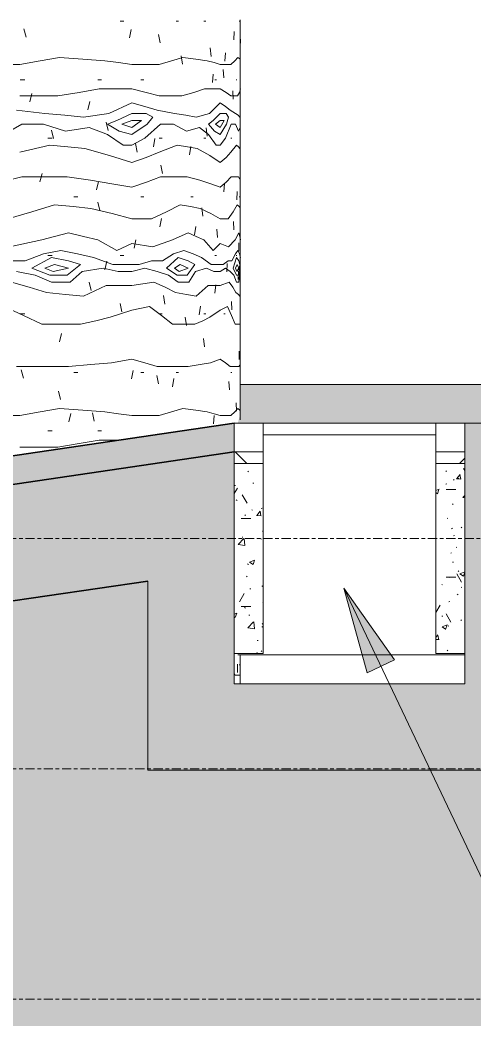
# Model space of a CAD drawing. Header units: millimetres. Extents: x 94264 to 187823, y -5375 to 75426.
# Drawn here: x 174904 to 175692, y -434 to 1300 of the extents above; entities that cross this region are included whole.
import ezdxf

# ---------------------------------------------------------------- set-up
doc = ezdxf.new("R2010")
doc.units = ezdxf.units.MM
doc.linetypes.add('Centre', pattern=[31.75, 6.35, -4.7625, 15.875, -4.7625])
for name, color, linetype, lineweight in [('0-4', 130, 'Continuous', 5), ('A-DETL-GENF-1', 9, 'Continuous', 18), ('A-DETL-MEDM', 33, 'Continuous', 35), ('A-DETL-THIN', 151, 'Continuous', 18), ('A-FLOR', 192, 'Continuous', 18), ('A-FLOR-FNSH-2', 250, 'Continuous', 35), ('A-FLOR-FNSH-3', 41, 'Continuous', 35), ('A-FLOR-FNSH-4', 10, 'Continuous', 18), ('A-FLOR-LEVL-2', 51, 'Centre', 9), ('A-FLOR-MCUT', 51, 'Continuous', 18), ('A-FLOR-PATT-3', 8, 'Continuous', 18), ('A-WALL', 113, 'Continuous', 18), ('A-WALL-PATT-3', 10, 'Continuous', 18), ('A-WALL-PATT-5', 254, 'Continuous', 18), ('G-ANNO-TEXT-1', 210, 'Continuous', 9), ('M-EQPM', 50, 'Continuous', 18)]:
    doc.layers.add(name, color=color, linetype=linetype, lineweight=lineweight)
pattern_1 = [(0, (166042.077, 15725), (203.2, 50.8), [16.764, -135.636, 16.764, -135.636, -812.8]), (0, (166042.077, 15725), (203.2, 50.8), [-304.8, 16.764, -288.036, 16.764, -135.636, -355.6]), (0, (166042.077, 15725), (203.2, 50.8), [-762, 16.764, -84.836, 16.764, -237.236]), (120, (166118.277, 15750.4), (-145.59409, 150.57636), [16.764, -135.636, 16.764, -135.636, -812.8]), (120, (166118.277, 15750.4), (-145.59409, 150.57636), [-304.8, 16.764, -288.036, 16.764, -135.636, -355.6]), (120, (166118.277, 15750.4), (-145.59409, 150.57636), [-762, 16.764, -84.836, 16.764, -237.236]), (240, (166143.677, 15852), (-57.60591, -201.37636), [16.764, -135.636, 16.764, -135.636, -812.8]), (240, (166143.677, 15852), (-57.60591, -201.37636), [-304.8, 16.764, -288.036, 16.764, -135.636, -355.6]), (240, (166143.677, 15852), (-57.60591, -201.37636), [-762, 16.764, -84.836, 16.764, -237.236])]

# ---------------------------------------------------------------- blocks, each defined once
blk = doc.blocks.new('NCV_TKTC_KET CAU_rvt-3-TKCS_RAMP DỐC 2 - MẶT CẮT DỌC')
at = {"layer": 'A-FLOR-FNSH-2'}
blk.add_line((-97752.6, 550), (-113202.6, -1719.5), dxfattribs=at)
blk = doc.blocks.new('THOAT NUOC 300 - w300-4726151-TKCS_RAMP DỐC 2 - MẶT CẮT DỌC')
at = {"layer": 'M-EQPM'}
for p, q in [((-97702.564287, 600), (-97752.564287, 600)), ((-97752.564287, 600), (-97752.564287, 550)), ((-97702.564287, 600), (-97702.564287, 580)), ((-97402.564287, 600), (-97702.564287, 600)), ((-97702.564287, 550), (-97702.564287, 600)), ((-97402.564287, 580), (-97402.564287, 600)), ((-97352.564287, 600), (-97402.564287, 600)), ((-97402.564287, 600), (-97402.564287, 550)), ((-97702.564287, 580), (-97402.564287, 580)), ((-97752.564287, 550), (-97702.564287, 550)), ((-97402.564287, 550), (-97352.564287, 550))]:
    blk.add_line(p, q, dxfattribs=at)
blk = doc.blocks.new('FP_52-TKCS_RAMP DỐC 2 - MẶT CẮT DỌC')
at = {"layer": 'A-WALL'}
for p, q in [((-97742.6, 605.6), (-97742.6, 1300)), ((-97742.6, 147.7), (-97742.6, 197.7))]:
    blk.add_line(p, q, dxfattribs=at)
at = {"layer": 'A-WALL-PATT-3'}
for p, q in [((-98113.7, 1270.4), (-98117.8, 1284.9)), ((-97950.6, 1297.8), (-97944.5, 1297.8)), ((-97931.7, 1283.7), (-97934.6, 1269.2)), ((-97853.6, 1297.8), (-97849.2, 1297.8)), ((-97805.5, 1297.8), (-97802.1, 1297.8)), ((-97744, 1297.8), (-97743.5, 1297.8)), ((-97881.3, 1260.4), (-97883.9, 1274.9)), ((-97752.8, 1280.1), (-97753.5, 1265.6)), ((-97742.1, 1266.5), (-97742.2, 1252)), ((-97792.8, 1236.8), (-97794.3, 1251.4)), ((-98089.5, 1229.1), (-98056.2, 1235.1)), ((-98056.2, 1235.1), (-98015.5, 1232.1)), ((-98015.5, 1232.1), (-97977.5, 1229.1)), ((-97861.5, 1229.1), (-97842, 1235.1)), ((-97842.6, 1223.2), (-97844.8, 1237.7)), ((-97842, 1235.1), (-97819.3, 1232.1)), ((-97819.3, 1232.1), (-97799.4, 1229.1)), ((-97767.7, 1242.9), (-97768.8, 1228.4)), ((-97751.7, 1229.1), (-97746.7, 1235.1)), ((-97746.7, 1235.1), (-97743.2, 1232.4)), ((-98160.9, 1223), (-98124.5, 1223)), ((-98124.5, 1223), (-98089.5, 1229.1)), ((-97977.5, 1229.1), (-97953.3, 1226)), ((-97953.3, 1226), (-97930.4, 1223)), ((-97930.4, 1223), (-97905.7, 1223)), ((-97905.7, 1223), (-97882.8, 1223)), ((-97882.8, 1223), (-97861.5, 1229.1)), ((-97799.4, 1229.1), (-97787.6, 1226)), ((-97787.6, 1226), (-97777.2, 1223)), ((-97777.2, 1223), (-97766.9, 1223)), ((-97770.6, 1199.7), (-97771.7, 1214.2)), ((-97766.9, 1223), (-97758.4, 1223)), ((-97758.4, 1223), (-97751.7, 1229.1)), ((-97789, 1205.7), (-97790.5, 1191.2)), ((-98124.3, 1196.2), (-98116.2, 1196.2)), ((-98021.9, 1174.2), (-97987.1, 1180.3)), ((-97989.4, 1196.2), (-97982.8, 1196.2)), ((-97987.1, 1180.3), (-97957.8, 1180.3)), ((-97957.8, 1180.3), (-97930.4, 1180.3)), ((-97930.4, 1180.3), (-97905.7, 1174.2)), ((-97915, 1196.2), (-97909.5, 1196.2)), ((-97822.7, 1174.2), (-97804.3, 1180.3)), ((-97804.3, 1180.3), (-97789.8, 1180.3)), ((-97789.8, 1180.3), (-97777.2, 1180.3)), ((-97786.4, 1196.2), (-97783.6, 1196.2)), ((-97777.2, 1180.3), (-97766.9, 1174.2)), ((-97749.5, 1196.2), (-97748.4, 1196.2)), ((-97743.3, 1174.2), (-97742, 1180.3)), ((-98124.5, 1168.1), (-98091, 1168.1)), ((-98103.7, 1172.2), (-98107.6, 1157.7)), ((-98091, 1168.1), (-98058.9, 1168.1)), ((-98058.9, 1168.1), (-98021.9, 1174.2)), ((-97905.7, 1174.2), (-97882.8, 1168.1)), ((-97882.8, 1168.1), (-97862.4, 1168.1)), ((-97862.4, 1168.1), (-97843.5, 1168.1)), ((-97843.5, 1168.1), (-97822.7, 1174.2)), ((-97766.9, 1174.2), (-97758.4, 1168.1)), ((-97758.4, 1168.1), (-97751.9, 1168.1)), ((-97754.6, 1162.5), (-97755.4, 1177)), ((-97751.9, 1168.1), (-97747, 1168.1)), ((-97747, 1168.1), (-97743.3, 1174.2)), ((-98003.5, 1158.6), (-98006.9, 1144)), ((-97970.5, 1137.6), (-97930.4, 1155.9)), ((-97907.7, 1149.8), (-97930.4, 1155.9)), ((-97886.5, 1143.7), (-97907.7, 1149.8)), ((-97795.9, 1137.6), (-97777.2, 1155.9)), ((-97767.7, 1149.8), (-97777.2, 1155.9)), ((-97759.7, 1143.7), (-97767.7, 1149.8)), ((-98130.4, 1143.7), (-98081.1, 1137.6)), ((-98081.1, 1137.6), (-98046.8, 1134.6)), ((-98046.8, 1134.6), (-98014.2, 1131.5)), ((-98014.2, 1131.5), (-97970.5, 1137.6)), ((-97956.7, 1125.4), (-97930.4, 1137.6)), ((-97930.4, 1137.6), (-97905.7, 1137.6)), ((-97905.7, 1137.6), (-97894.1, 1131.5)), ((-97894, 1131.5), (-97903.8, 1119.3)), ((-97886.5, 1143.7), (-97856.5, 1137.6)), ((-97856.5, 1137.6), (-97836.6, 1134.6)), ((-97836.6, 1134.6), (-97818.6, 1131.5)), ((-97818.6, 1131.5), (-97795.9, 1137.6)), ((-97789.2, 1125.4), (-97777.2, 1137.6)), ((-97777.2, 1137.6), (-97766.9, 1137.6)), ((-97766.9, 1137.6), (-97762.5, 1131.5)), ((-97762.4, 1131.5), (-97766.1, 1119.3)), ((-97759.7, 1143.7), (-97750.3, 1137.6)), ((-97750.3, 1137.6), (-97745.6, 1134.6)), ((-97745.6, 1134.6), (-97742.8, 1131.5)), ((-98164, 1094.9), (-98121.5, 1119.3)), ((-98121.5, 1119.3), (-98083.9, 1119.3)), ((-98083.9, 1119.3), (-98045.4, 1107.1)), ((-98045.5, 1107.1), (-98004.2, 1113.2)), ((-98004.2, 1113.2), (-97972.8, 1101)), ((-97971.6, 1108), (-97974.9, 1122.5)), ((-97972.8, 1119.3), (-97956.7, 1125.4)), ((-97972.8, 1119.3), (-97952.2, 1107.1)), ((-97947.7, 1119.3), (-97930.4, 1125.4)), ((-97947.7, 1119.3), (-97930.4, 1113.2)), ((-97930.4, 1125.4), (-97913.8, 1125.4)), ((-97913.8, 1125.4), (-97930.4, 1113.2)), ((-97903.8, 1119.3), (-97930.4, 1101)), ((-97907.7, 1094.9), (-97880.9, 1119.3)), ((-97880.9, 1119.3), (-97858.1, 1119.3)), ((-97858.1, 1119.3), (-97835.8, 1107.1)), ((-97835.8, 1107.1), (-97813.2, 1113.2)), ((-97813.2, 1113.2), (-97797.1, 1101)), ((-97799.8, 1098.1), (-97801.5, 1112.6)), ((-97797.1, 1119.3), (-97789.2, 1125.4)), ((-97797.1, 1119.3), (-97787.1, 1107.1)), ((-97785, 1119.3), (-97777.2, 1125.4)), ((-97785, 1119.3), (-97777.2, 1113.2)), ((-97777.2, 1125.4), (-97770.2, 1125.4)), ((-97770.2, 1125.4), (-97777.2, 1113.2)), ((-97766.1, 1119.3), (-97777.2, 1101)), ((-97767.7, 1094.9), (-97757.8, 1119.3)), ((-97757.8, 1119.3), (-97750.7, 1119.3)), ((-97750.7, 1119.3), (-97745.4, 1107.1)), ((-97745.4, 1107.1), (-97742.3, 1113.2)), ((-98076.3, 1094.6), (-98068.7, 1094.6)), ((-98066.3, 1094.4), (-98070.1, 1108.9)), ((-97972.8, 1101), (-97945.5, 1082.8)), ((-97952.2, 1107.1), (-97930.4, 1101)), ((-97930.4, 1082.7), (-97907.7, 1094.9)), ((-97890.4, 1094.1), (-97893, 1079.6)), ((-97882.7, 1094.6), (-97877.7, 1094.6)), ((-97805.5, 1094.6), (-97802.1, 1094.6)), ((-97797.1, 1101), (-97784, 1082.8)), ((-97787.1, 1107.1), (-97777.2, 1101)), ((-97777.2, 1082.7), (-97767.7, 1094.9)), ((-97758.4, 1094.6), (-97756.7, 1094.6)), ((-98124.5, 1070.6), (-98072.7, 1082.8)), ((-98072.7, 1082.7), (-98041.5, 1079.7)), ((-98041.5, 1079.7), (-98011.7, 1076.6)), ((-98011.7, 1076.7), (-97969.3, 1064.5)), ((-97945.5, 1082.8), (-97930.4, 1082.8)), ((-97921.4, 1070.8), (-97924.3, 1085.3)), ((-97882.8, 1070.6), (-97851.5, 1082.8)), ((-97851.5, 1082.7), (-97833.6, 1079.7)), ((-97833.6, 1079.7), (-97817.2, 1076.6)), ((-97828.2, 1080.5), (-97830.2, 1066)), ((-97817.2, 1076.7), (-97795.3, 1064.5)), ((-97784, 1082.8), (-97777.2, 1082.8)), ((-97758.4, 1070.6), (-97749, 1082.8)), ((-97749, 1082.7), (-97745, 1079.7)), ((-97745, 1079.7), (-97742.7, 1076.6)), ((-97969.3, 1064.5), (-97930.4, 1052.3)), ((-97930.4, 1052.3), (-97905.7, 1061.4)), ((-97905.7, 1061.4), (-97882.8, 1070.6)), ((-97795.3, 1064.5), (-97777.2, 1052.3)), ((-97777.2, 1052.3), (-97766.9, 1061.4)), ((-97766.9, 1061.4), (-97758.4, 1070.6)), ((-97877.3, 1033.6), (-97879.8, 1048.2)), ((-98159.4, 1018.7), (-98121.5, 1027.9)), ((-98121.5, 1027.9), (-98081.1, 1027.9)), ((-98086.2, 1033.4), (-98090.1, 1018.9)), ((-98081.1, 1027.9), (-98042.8, 1027.9)), ((-98042.6, 1027.8), (-98002.4, 1021.8)), ((-97904.7, 1018.7), (-97880.9, 1027.9)), ((-97880.9, 1027.9), (-97856.5, 1027.9)), ((-97856.5, 1027.9), (-97834.3, 1027.9)), ((-97834.2, 1027.8), (-97812.2, 1021.7)), ((-97766.5, 1018.7), (-97757.8, 1027.9)), ((-97757.8, 1027.9), (-97750.3, 1027.9)), ((-97750.3, 1027.9), (-97745.1, 1027.9)), ((-97745.1, 1027.8), (-97742.8, 1023.5)), ((-98002.4, 1021.8), (-97964.9, 1015.7)), ((-97988.5, 1019.8), (-97991.9, 1005.3)), ((-97964.9, 1015.7), (-97930.2, 1009.6)), ((-97930.4, 1009.6), (-97904.7, 1018.7)), ((-97812.2, 1021.7), (-97793.2, 1015.7)), ((-97793.2, 1015.7), (-97777.1, 1009.6)), ((-97777.2, 1009.6), (-97766.5, 1018.7)), ((-97769.5, 1016.1), (-97770.7, 1001.6)), ((-98031.3, 993), (-98024.2, 993)), ((-97915, 993), (-97909.5, 993)), ((-97827.9, 993), (-97824, 993)), ((-97747.4, 1002.5), (-97747.9, 988)), ((-97744, 993), (-97743.5, 993)), ((-98103.9, 966.9), (-98064.4, 979.1)), ((-98064.4, 979.1), (-98032.2, 976.1)), ((-98032.2, 976.1), (-98001.7, 973)), ((-98001.7, 973), (-97964.7, 963.9)), ((-97986.1, 969.2), (-97989.4, 983.7)), ((-97870.2, 966.9), (-97846.7, 979.1)), ((-97846.7, 979.1), (-97828.4, 976.1)), ((-97828.4, 976.1), (-97811.9, 973)), ((-97811.9, 973), (-97793.1, 963.9)), ((-97807.3, 959.3), (-97809.1, 973.8)), ((-97754.3, 966.9), (-97747.8, 979.1)), ((-97747.8, 979.1), (-97744.1, 976.1)), ((-97744.1, 976.1), (-97742.3, 973)), ((-98145.5, 954.7), (-98103.9, 966.9)), ((-97964.7, 963.9), (-97930.4, 954.7)), ((-97930.4, 954.7), (-97896, 954.7)), ((-97896, 954.7), (-97870.2, 966.9)), ((-97879.1, 955.4), (-97881.6, 940.8)), ((-97793.1, 963.9), (-97777.2, 954.7)), ((-97777.2, 954.7), (-97763.2, 954.7)), ((-97763.2, 954.7), (-97754.3, 966.9)), ((-97819.6, 941.7), (-97821.5, 927.2)), ((-97781.7, 922.1), (-97783.1, 936.6)), ((-97753.4, 935.7), (-97754.2, 950.2)), ((-98086.7, 918.2), (-98040.1, 930.3)), ((-98040.1, 930.4), (-98014.2, 924.3)), ((-98014.2, 924.3), (-97989.5, 918.2)), ((-97859.8, 918.2), (-97832.8, 930.3)), ((-97832.8, 930.4), (-97818.6, 924.3)), ((-97818.6, 924.3), (-97805.5, 918.2)), ((-97751.2, 918.2), (-97744.9, 930.3)), ((-97744.9, 930.4), (-97742.8, 924.3)), ((-97742.8, 924.3), (-97742, 918.2)), ((-98142.5, 906), (-98086.7, 918.2)), ((-97989.5, 918.2), (-97956.7, 899.9)), ((-97956.7, 899.9), (-97930.4, 912.1)), ((-97930.4, 912.1), (-97894, 906)), ((-97923.5, 918.2), (-97926.4, 903.7)), ((-97894.1, 906), (-97859.8, 918.2)), ((-97805.5, 918.2), (-97789.2, 899.9)), ((-97789.2, 899.9), (-97777.2, 912.1)), ((-97777.2, 912.1), (-97762.4, 906)), ((-97762.5, 906), (-97751.2, 918.2)), ((-97744.5, 898.5), (-97744.9, 913)), ((-98115.6, 881.6), (-98083.9, 893.8)), ((-98069.9, 887.7), (-98103.9, 869.4)), ((-98083.9, 893.8), (-98053.5, 899.9)), ((-98076.3, 891.4), (-98068.7, 891.4)), ((-98040.1, 881.6), (-98069.9, 887.7)), ((-98053.5, 899.9), (-98024.5, 893.8)), ((-98024.5, 893.8), (-97996.8, 887.7)), ((-97996.8, 887.7), (-97963.5, 875.5)), ((-97950.6, 891.4), (-97944.5, 891.4)), ((-97877.3, 881.6), (-97858.1, 893.8)), ((-97849.9, 887.7), (-97870.2, 869.4)), ((-97858.1, 893.8), (-97840.4, 899.9)), ((-97832.8, 881.6), (-97849.9, 887.7)), ((-97840.4, 899.9), (-97824.1, 893.8)), ((-97824.1, 893.8), (-97809.3, 887.7)), ((-97809.3, 887.7), (-97792.5, 875.5)), ((-97786.4, 891.4), (-97783.6, 891.4)), ((-97756.6, 881.6), (-97750.7, 893.8)), ((-97748.5, 887.7), (-97754.3, 869.4)), ((-97750.7, 893.8), (-97746.4, 899.9)), ((-97749.5, 891.4), (-97748.4, 891.4)), ((-97744.9, 881.6), (-97748.5, 887.7)), ((-97746.4, 899.9), (-97743.5, 893.8)), ((-97743.5, 893.8), (-97742.1, 887.7)), ((-98145.5, 881.6), (-98115.6, 881.6)), ((-98103.9, 869.4), (-98072.7, 857.2)), ((-98081.1, 869.4), (-98064.4, 875.5)), ((-98067.1, 863.3), (-98081.1, 869.4)), ((-98040.1, 869.4), (-98067.1, 863.3)), ((-98064.4, 875.5), (-98040.1, 869.4)), ((-98042.8, 857.2), (-98019.3, 875.5)), ((-98019.3, 875.5), (-98040.1, 881.6)), ((-98016.8, 863.3), (-97979.9, 869.4)), ((-97979.9, 869.4), (-97954.4, 863.3)), ((-97974, 881), (-97977.2, 866.5)), ((-97963.5, 875.5), (-97930.4, 875.5)), ((-97930.4, 875.5), (-97917.9, 875.5)), ((-97930.4, 863.3), (-97907.7, 869.4)), ((-97917.8, 875.5), (-97896, 881.6)), ((-97907.7, 869.4), (-97886.5, 863.3)), ((-97896, 881.6), (-97877.3, 881.6)), ((-97870.2, 869.4), (-97851.5, 857.2)), ((-97856.5, 869.4), (-97846.7, 875.5)), ((-97848.3, 863.3), (-97856.5, 869.4)), ((-97832.8, 869.4), (-97848.3, 863.3)), ((-97846.7, 875.5), (-97832.8, 869.4)), ((-97834.3, 857.2), (-97821.3, 875.5)), ((-97821.3, 875.5), (-97832.8, 881.6)), ((-97819.9, 863.3), (-97800.6, 869.4)), ((-97800.6, 869.4), (-97788.2, 863.3)), ((-97792.5, 875.5), (-97777.2, 875.5)), ((-97777.2, 875.5), (-97771.8, 875.5)), ((-97777.2, 863.3), (-97767.7, 869.4)), ((-97771.8, 875.5), (-97763.2, 881.6)), ((-97767.7, 869.4), (-97759.7, 863.3)), ((-97764.7, 877.3), (-97765.8, 862.8)), ((-97763.2, 881.6), (-97756.6, 881.6)), ((-97754.3, 869.4), (-97749, 857.2)), ((-97750.3, 869.4), (-97747.8, 875.5)), ((-97748.1, 863.3), (-97750.3, 869.4)), ((-97744.9, 869.4), (-97748.1, 863.3)), ((-97747.8, 875.5), (-97744.9, 869.4)), ((-97745.1, 857.2), (-97743.1, 875.5)), ((-97743.1, 875.5), (-97744.9, 881.6)), ((-98130.4, 863.3), (-98098.1, 857.2)), ((-98098.1, 857.2), (-98069.9, 845)), ((-98072.7, 857.2), (-98042.8, 857.2)), ((-98037.5, 845), (-98016.8, 863.3)), ((-97954.4, 863.3), (-97930.4, 863.3)), ((-97886.5, 863.3), (-97866.7, 857.2)), ((-97866.7, 857.2), (-97849.9, 845)), ((-97851.5, 857.2), (-97834.3, 857.2)), ((-97831.3, 845), (-97819.9, 863.3)), ((-97788.2, 863.3), (-97777.2, 863.3)), ((-97759.7, 863.3), (-97753.2, 857.2)), ((-97753.2, 857.2), (-97748.5, 845)), ((-97749, 857.2), (-97745.1, 857.2)), ((-97745.4, 863.7), (-97745.8, 849.2)), ((-97744.6, 845), (-97743, 863.3)), ((-98139.5, 845), (-98108.3, 835.9)), ((-98108.3, 835.9), (-98078.3, 826.7)), ((-98069.9, 845), (-98037.5, 845)), ((-98014.2, 820.6), (-97975.1, 838.9)), ((-98001, 830.4), (-98004.4, 845)), ((-97975.1, 838.9), (-97952.2, 838.9)), ((-97952.2, 838.9), (-97930.4, 838.9)), ((-97930.4, 838.9), (-97892.1, 845)), ((-97892.1, 845), (-97872.8, 835.9)), ((-97872.8, 835.9), (-97854.8, 826.7)), ((-97849.9, 845), (-97831.3, 845)), ((-97818.6, 820.6), (-97798.2, 838.9)), ((-97798.2, 838.9), (-97787.1, 838.9)), ((-97787.1, 838.9), (-97777.2, 838.9)), ((-97784.9, 840.1), (-97786.4, 825.6)), ((-97777.2, 838.9), (-97761.7, 845)), ((-97761.7, 845), (-97755.1, 835.9)), ((-97755.1, 835.9), (-97749.8, 826.7)), ((-97748.5, 845), (-97744.6, 845)), ((-98078.3, 826.7), (-98045.4, 823.7)), ((-98045.4, 823.7), (-98014.2, 820.6)), ((-97873.2, 806.9), (-97875.7, 821.4)), ((-97854.8, 826.7), (-97835.8, 823.7)), ((-97835.8, 823.7), (-97818.6, 820.6)), ((-97749.8, 826.7), (-97745.4, 823.7)), ((-97745.4, 823.7), (-97742.8, 820.6)), ((-98151.7, 802.3), (-98118.5, 787.1)), ((-97947.6, 793.3), (-97950.7, 807.8)), ((-97930.4, 796.2), (-97899.8, 802.3)), ((-97899.9, 802.3), (-97879.1, 787.1)), ((-97811.5, 803), (-97813.3, 788.4)), ((-97777.2, 796.2), (-97764.6, 802.3)), ((-97764.6, 802.3), (-97757.2, 787.1)), ((-97756.9, 796.9), (-97757.7, 811.4)), ((-98124.3, 789.8), (-98116.2, 789.8)), ((-98118.5, 787.1), (-98086.7, 771.9)), ((-97993.1, 777.9), (-97968.1, 784)), ((-97968.1, 784), (-97930.4, 796.2)), ((-97882.7, 789.8), (-97877.7, 789.8)), ((-97879.1, 787.1), (-97859.8, 771.9)), ((-97835.8, 769.7), (-97837.9, 784.2)), ((-97807.4, 777.9), (-97794.8, 784)), ((-97805.5, 789.8), (-97802.1, 789.8)), ((-97794.8, 784), (-97777.2, 796.2)), ((-97770.7, 789.8), (-97768.4, 789.8)), ((-97757.2, 787.1), (-97751.2, 771.9)), ((-98086.7, 771.9), (-98052.2, 771.9)), ((-98052.2, 771.9), (-98019.3, 771.9)), ((-98019.3, 771.9), (-97993.1, 777.9)), ((-97859.8, 771.9), (-97839.6, 771.9)), ((-97839.6, 771.9), (-97821.3, 771.9)), ((-97821.3, 771.8), (-97807.4, 777.9)), ((-97751.2, 771.9), (-97746.2, 771.9)), ((-97746.2, 771.9), (-97743.1, 771.9)), ((-98052.5, 755.8), (-98056.2, 741.3)), ((-97804.5, 732.5), (-97806.2, 747)), ((-97743.9, 724.9), (-97744.2, 710.4)), ((-98130.4, 698.7), (-98083.9, 698.7)), ((-98083.9, 698.7), (-98040.1, 698.7)), ((-98040.1, 698.7), (-98001.7, 701.8)), ((-98001.7, 701.8), (-97965.8, 704.8)), ((-97965.8, 704.8), (-97930.4, 710.9)), ((-97930.4, 710.9), (-97907.7, 704.8)), ((-97907.7, 704.8), (-97886.5, 698.7)), ((-97886.5, 698.7), (-97858.1, 698.7)), ((-97858.1, 698.7), (-97832.8, 698.7)), ((-97832.8, 698.7), (-97811.9, 701.8)), ((-97811.9, 701.8), (-97793.6, 704.8)), ((-97793.6, 704.8), (-97777.2, 710.9)), ((-97777.2, 710.9), (-97767.7, 704.8)), ((-97767.7, 704.8), (-97759.7, 698.7)), ((-97759.7, 698.7), (-97750.7, 698.7)), ((-97750.7, 698.7), (-97744.9, 698.7)), ((-97744.9, 698.7), (-97742.7, 700.9)), ((-98118.6, 678), (-98122.6, 692.6)), ((-98031.3, 688.2), (-98024.2, 688.2)), ((-97928.2, 691.4), (-97931.1, 676.9)), ((-97915, 688.2), (-97909.5, 688.2)), ((-97884.3, 668.1), (-97886.9, 682.6)), ((-97857.8, 677.8), (-97860.1, 663.3)), ((-97853.6, 688.2), (-97849.2, 688.2)), ((-97758.4, 688.2), (-97756.7, 688.2)), ((-97760.8, 658.1), (-97761.8, 672.6)), ((-98054.2, 640.9), (-98057.9, 655.4)), ((-98089.5, 619.5), (-98056.2, 625.6)), ((-98056.2, 625.6), (-98015.5, 622.5)), ((-97861.5, 619.5), (-97842, 625.6)), ((-97842, 625.6), (-97819.2, 622.5)), ((-97751.7, 619.5), (-97746.7, 625.6)), ((-97748.5, 620.9), (-97749.1, 635.4)), ((-97746.7, 625.6), (-97743.2, 622.8)), ((-98160.9, 613.4), (-98124.5, 613.4)), ((-98124.5, 613.4), (-98089.5, 619.5)), ((-98036.2, 617), (-98039.8, 602.5)), ((-98015.5, 622.5), (-97977.5, 619.5)), ((-97995.5, 603.7), (-97998.9, 618.2)), ((-97977.5, 619.5), (-97953.3, 616.4)), ((-97953.3, 616.4), (-97930.4, 613.4)), ((-97930.4, 613.4), (-97905.7, 613.4)), ((-97905.7, 613.4), (-97882.8, 613.4)), ((-97882.8, 613.4), (-97861.5, 619.5)), ((-97819.2, 622.5), (-97799.4, 619.5)), ((-97799.4, 619.5), (-97787.6, 616.4)), ((-97787.3, 613.4), (-97788.7, 598.9)), ((-97787.6, 616.4), (-97777.2, 613.4)), ((-97777.2, 613.4), (-97766.9, 613.4)), ((-97766.9, 613.4), (-97758.4, 613.4)), ((-97758.4, 613.4), (-97751.7, 619.5)), ((-98076.3, 586.6), (-98068.7, 586.6)), ((-97989.4, 586.6), (-97982.8, 586.6)), ((-98124.5, 558.5), (-98091, 558.5)), ((-98091, 558.5), (-98058.9, 558.5)), ((-98058.9, 558.5), (-98021.9, 564.6)), ((-98021.9, 564.6), (-97987.1, 570.7)), ((-97987.1, 570.7), (-97957.8, 570.7)), ((-97957.8, 570.7), (-97952.1, 570.7))]:
    blk.add_line(p, q, dxfattribs=at)
at = {"layer": 'A-WALL-PATT-5'}
for p, q in [((-97746.8, 167.4), (-97747.3, 181.9)), ((-97744, 180.2), (-97743.5, 180.2)), ((-97752.6, 165.8), (-97751.2, 162.3)), ((-97751.2, 162.3), (-97746.2, 162.3)), ((-97746.2, 162.3), (-97743.1, 162.3))]:
    blk.add_line(p, q, dxfattribs=at)

msp = doc.modelspace()

# ---------------------------------------------------------------- hatches: boundary and pattern name
at = {"layer": 'A-DETL-GENF-1'}
h = msp.add_hatch(dxfattribs=at)
h.set_pattern_fill('FP_17', color=256, style=0, pattern_type=2)
h.set_pattern_definition([(50, (166042.08, 15725), (364.368, -31.8783), [38.1, -419.1]), (355, (166042.08, 15725), (-70.486, 382.113), [30.48, -335.28]), (100.451, (166072.44, 15722.34), (293.885, 350.2334), [32.38, -356.18]), (46.184, (166042.08, 15826.6), (542.1585, -84.086), [57.15, -628.65]), (96.636, (166087.26, 15819.6), (474.805, 494.855), [48.57, -534.27]), (351.184, (166042.1, 15826.6), (474.81, 494.85), [45.72, -502.92]), (21, (166092.88, 15801.2), (303.2285, -204.5305), [38.1, -419.1]), (326, (166092.88, 15801.2), (123.604, 368.376), [30.48, -335.28]), (71.451, (166118.15, 15784.16), (426.834, 163.843), [32.38, -356.18]), (37.5, (166042.08, 15725), (6.17665, 169.11015), [3.353, -327.863, 3.353, -337.007, -336.55]), (37.5, (166042.08, 15725), (6.17665, 169.11015), [-671.576, 3.353, -333.197]), (7.5, (166042.08, 15725), (133.6389, 200.3615), [3.353, -190.703, 3.353, -320.243, -128.27]), (7.5, (166042.08, 15725), (133.6389, 200.3615), [-517.652, 3.353, -124.917]), (327.5, (165928.79, 15725), (271.1818, -11.4584), [3.353, -123.647, 3.353, -392.887, -525.78]), (327.5, (165928.79, 15725), (271.1818, -11.4584), [-523.24, 3.353, -522.427]), (317.5, (165878, 15725), (296.2585, 50.8528), [3.353, -161.747, 3.353, -259.791, -373.38]), (317.5, (165878, 15725), (296.2585, 50.8528), [-428.244, 3.353, -370.027]), (45, (166042.08, 15725), (-125.7236, 125.7236), []), (45, (166042.08, 15915.5), (-125.7236, 125.7236), [])])
h.paths.add_polyline_path([(159225.6, -2660), (159925.6, -2660), (159925.6, -1906.9), (175125.6, 325.8), (175125.6, -2.3), (175825.6, -2.3), (175825.6, 450), (179786.8, 450), (179786.8, 600), (175675.6, 600), (175675.6, 147.7), (175275.6, 147.7), (175275.6, 549.5), (159725.6, -1734.7), (159725.6, -2460), (159225.6, -2460.1)])
h.paths.add_polyline_path([(159225.6, -2050), (159226.1, -2050), (159226.1, -1808.1), (157579.2, -2050), (158697.8, -2050)])
h = msp.add_hatch(dxfattribs=at)
h.set_pattern_fill('FP_24', color=256, style=0, pattern_type=2)
h.set_pattern_definition([(0, (166042.08, 15725), (241.935, 241.935), [241.935, -241.935]), (0, (166042.08, 15815.73), (241.935, 241.935), [241.935, -241.935]), (0, (166042.08, 15906.45), (241.935, 241.935), [241.935, -241.935]), (90, (166072.32, 15936.7), (-241.935, 241.935), [241.935, -241.935]), (90, (166163.05, 15936.7), (-241.935, 241.935), [241.935, -241.935]), (90, (166253.77, 15936.7), (-241.935, 241.935), [241.935, -241.935])])
h.paths.add_polyline_path([(155158.5, -4200), (179636.8, -4200), (179675.7, -4194.9), (179711.8, -4179.9), (179742.9, -4156.1), (179766.7, -4125), (179781.7, -4088.8), (179786.8, -4050), (179786.8, 450), (175825.6, 450), (175825.6, -2.3), (175125.6, -2.3), (175125.6, 325.8), (160392.7, -1838.7), (159925.6, -1912), (159925.6, -2660), (159225.6, -2660), (159225.6, -3550), (155225.6, -3550), (155225.6, -2350), (152815.6, -2350), (152815.6, -4050), (152820.7, -4088.8), (152835.7, -4125), (152859.5, -4156.1), (152890.6, -4179.9), (152926.8, -4194.9), (152965.6, -4200), (153634.6, -4200)])
h.paths.add_polyline_path([(165575.5, -2750), (165175.5, -2750), (165175.7, -2050), (165575.7, -2050), (165575.7, -2750)])
h.paths.add_polyline_path([(161025.6, -2750), (161025.6, -2050), (161325.6, -2050), (161325.6, -2750)])
at = {"layer": 'A-FLOR-PATT-3'}
h = msp.add_hatch(dxfattribs=at)
h.set_pattern_fill('FP_21', color=256, style=0, pattern_type=2)
h.set_pattern_definition([(7.233, (166042.077, 180.244), (109.309954, -1.017467), [7.406, -81.466]), (359.466, (166042.077, 180.244), (-21.146144, 12.207611), [9.11, -100.206]), (150.003, (166051.186, 180.16), (88.16474, 11.18944), [2.035, -22.382]), (6.333, (166042.077, 183.49), (162.647854, -2.686233), [11.943, -131.374]), (137.53, (166055.63, 183.27), (142.44275, 15.8088), [2.283, -25.109]), (359.054, (166042.077, 183.49), (142.44243, 15.80942), [13.556, -149.114]), (2.341, (166057.317, 182.678), (90.9688, -6.533669), [10.68, -117.477]), (355.892, (166057.317, 182.678), (37.081352, 11.76885), [7.6, -83.603]), (17.608, (166064.898, 182.134), (128.04982, 5.23471), [3.242, -35.662]), (4.671, (166042.077, 180.244), (1.8531784, 5.4028562), [1.334, -77.76, 1.334, -79.943, -80.368]), (4.671, (166042.077, 180.244), (1.8531784, 5.4028562), [-160.372, 1.334, -79.033]), (0.803, (166042.077, 180.244), (40.0922373, 6.4005027), [1.662, -56.062, 1.662, -94.596, -38.156]), (0.803, (166042.077, 180.244), (40.0922373, 6.4005027), [-153.982, 1.662, -36.493]), (356.119, (166008.092, 180.244), (81.3547722, -0.3662924), [1.417, -30.79, 1.417, -99.069, -133.337]), (356.119, (166008.092, 180.244), (81.3547722, -0.3662924), [-132.693, 1.417, -131.92]), (354.427, (165992.852, 180.244), (88.877853, 1.624403), [1.242, -35.449, 1.242, -57.238, -82.978]), (354.427, (165992.852, 180.244), (88.877853, 1.624403), [-95.17, 1.242, -81.736])])
h.paths.add_polyline_path([(175381.8, 600), (179786.8, 600), (179786.8, 666.9), (175285.6, 666.9), (175285.6, 613.8), (175281.5, 600), (175328.9, 600)])
h = msp.add_hatch(dxfattribs=at)
h.set_pattern_fill('FP_18', color=256, style=0, pattern_type=2)
h.set_pattern_definition(pattern_1)
h.paths.add_polyline_path([(157575.6, -2050), (157579.2, -2050), (159176.1, -1815.4), (159176.1, -1764.9), (157575.6, -2000)])
h.paths.add_polyline_path([(159776.1, -1727.3), (175275.6, 550), (175275.6, 600), (159776.1, -1676.8), (159776.1, -1720.8)])
h = msp.add_hatch(dxfattribs=at)
h.set_pattern_fill('FP_19', color=256, style=0, pattern_type=2)
h.set_pattern_definition([(45, (166042.08, 15725), (-53.033, 53.033), []), (135, (166042.08, 15725), (-53.033, -53.033), [])])
h.paths.add_polyline_path([(175675.6, 530), (175675.6, 550), (175625.6, 550), (175625.6, 530), (175646.7, 530)])
h.paths.add_polyline_path([(175325.6, 530), (175325.6, 550), (175275.6, 549.5), (175275.6, 530)])
h = msp.add_hatch(dxfattribs=at)
h.set_pattern_fill('FP_18', color=256, style=0, pattern_type=2)
h.set_pattern_definition(pattern_1)
h.paths.add_polyline_path([(175625.6, 200), (175675.6, 200), (175675.6, 530), (175625.6, 530), (175625.6, 203.1)])
h.paths.add_polyline_path([(175325.6, 200), (175325.6, 530), (175275.6, 530), (175275.6, 200)])
h = msp.add_hatch(dxfattribs=at)
h.set_pattern_fill('FP_20', color=256, style=0, pattern_type=2)
h.set_pattern_definition([(50, (166042.08, 15725), (91.09195, -7.96922), [9.525, -104.775]), (355, (166042.08, 15725), (-17.6212, 95.5283), [7.62, -83.82]), (100.451, (166049.67, 15724.34), (73.47134, 87.55785), [8.095, -89.045]), (46.184, (166042.08, 15750.4), (135.5398, -21.0213), [14.287, -157.162]), (96.636, (166053.37, 15748.65), (118.7017, 123.7142), [12.143, -133.568]), (351.184, (166042.08, 15750.4), (118.7029, 123.713), [11.43, -125.73]), (21, (166054.78, 15744.05), (75.80726, -51.1323), [9.525, -104.775]), (326, (166054.78, 15744.05), (30.9012, 92.09387), [7.62, -83.82]), (71.451, (166061.09, 15739.79), (106.70837, 40.9602), [8.095, -89.045]), (37.5, (166042.077, 15725), (1.54416, 42.27754), [1.676, -81.128, 1.676, -83.414, -84.137]), (37.5, (166042.077, 15725), (1.54416, 42.27754), [-167.894, 1.676, -82.461]), (7.5, (166042.077, 15725), (33.40972, 50.09037), [1.676, -46.838, 1.676, -79.223, -32.067]), (7.5, (166042.077, 15725), (33.40972, 50.09037), [-129.413, 1.676, -30.391]), (327.5, (166013.756, 15725), (67.79551, -2.864035), [1.676, -30.074, 1.676, -97.384, -131.445]), (327.5, (166013.756, 15725), (67.79551, -2.864035), [-130.81, 1.676, -129.769]), (317.5, (166001.056, 15725), (74.06478, 12.71375), [1.676, -39.599, 1.676, -64.11, -93.345]), (317.5, (166001.056, 15725), (74.06478, 12.71375), [-107.061, 1.676, -91.669])])
h.paths.add_polyline_path([(175625.6, 200), (175675.6, 200), (175675.6, 530), (175625.6, 530), (175625.6, 203.1)])
h.paths.add_polyline_path([(175325.6, 200), (175325.6, 530), (175275.6, 530), (175275.6, 200)])
at = {"layer": 'G-ANNO-TEXT-1'}
msp.add_hatch(color=256, dxfattribs=at).paths.add_polyline_path([(175465.5, 313.3), (175506.1, 166.5), (175553.8, 189.2)])

# ---------------------------------------------------------------- linework, layer by layer
at = {"layer": 'A-DETL-MEDM'}
msp.add_line((159925.6, -1906.9), (175125.6, 325.8), dxfattribs=at)
at = {"layer": 'A-DETL-THIN'}
for p, q in [((157235.2, -2050), (175275.6, 600)), ((175275.6, 600), (179786.8, 600)), ((179786.8, 600), (175675.6, 600)), ((175675.6, 600), (175675.6, 147.7)), ((175275.6, 549.5), (159725.6, -1734.7)), ((175275.6, 147.7), (175275.6, 549.5)), ((175125.6, 325.8), (175125.6, -2.3)), ((175675.6, 147.7), (175275.6, 147.7)), ((175125.6, -2.3), (175825.6, -2.3))]:
    msp.add_line(p, q, dxfattribs=at)
at = {"layer": 'A-FLOR'}
for p, q in [((175285.6, 666.9), (179786.8, 666.9)), ((175675.6, 197.7), (175281.5, 197.7))]:
    msp.add_line(p, q, dxfattribs=at)
at = {"layer": 'A-FLOR-FNSH-3'}
msp.add_line((175275.6, 600), (159776.1, -1676.8), dxfattribs=at)
at = {"layer": 'A-FLOR-FNSH-4'}
for p, q in [((175325.6, 200), (175325.6, 550)), ((175625.6, 550), (175625.6, 200)), ((175275.6, 200), (175325.6, 200)), ((175625.6, 200), (175675.6, 200))]:
    msp.add_line(p, q, dxfattribs=at)
at = {"layer": 'A-FLOR-LEVL-2'}
for p, q in [((180528.2, 400), (151786.7, 400)), ((181163.2, 0), (151786.7, 0)), ((180528.2, -400), (151786.7, -400))]:
    msp.add_line(p, q, dxfattribs=at)
at = {"layer": 'A-FLOR-MCUT'}
for p, q in [((175325.6, 530), (175275.6, 530)), ((175675.6, 530), (175625.6, 530))]:
    msp.add_line(p, q, dxfattribs=at)
at = {"layer": 'A-WALL'}
msp.add_line((175285.6, 147.7), (175285.6, 197.7), dxfattribs=at)
at = {"layer": 'G-ANNO-TEXT-1'}
for p, q in [((175465.5, 313.3), (175506.1, 166.5)), ((175553.8, 189.2), (175465.5, 313.3)), ((175465.5, 313.3), (175707.7, -195.2)), ((175506.1, 166.5), (175553.8, 189.2))]:
    msp.add_line(p, q, dxfattribs=at)

# ---------------------------------------------------------------- block references
at = {"layer": '0-4'}
msp.add_blockref('NCV_TKTC_KET CAU_rvt-3-TKCS_RAMP DỐC 2 - MẶT CẮT DỌC', (273028.2, 0), dxfattribs=at)
at = {"layer": 'A-WALL'}
msp.add_blockref('FP_52-TKCS_RAMP DỐC 2 - MẶT CẮT DỌC', (273028.2, 0), dxfattribs=at)
at = {"layer": 'M-EQPM'}
msp.add_blockref('THOAT NUOC 300 - w300-4726151-TKCS_RAMP DỐC 2 - MẶT CẮT DỌC', (273028.2, 0), dxfattribs=at)

doc.saveas('drawing.dxf')
